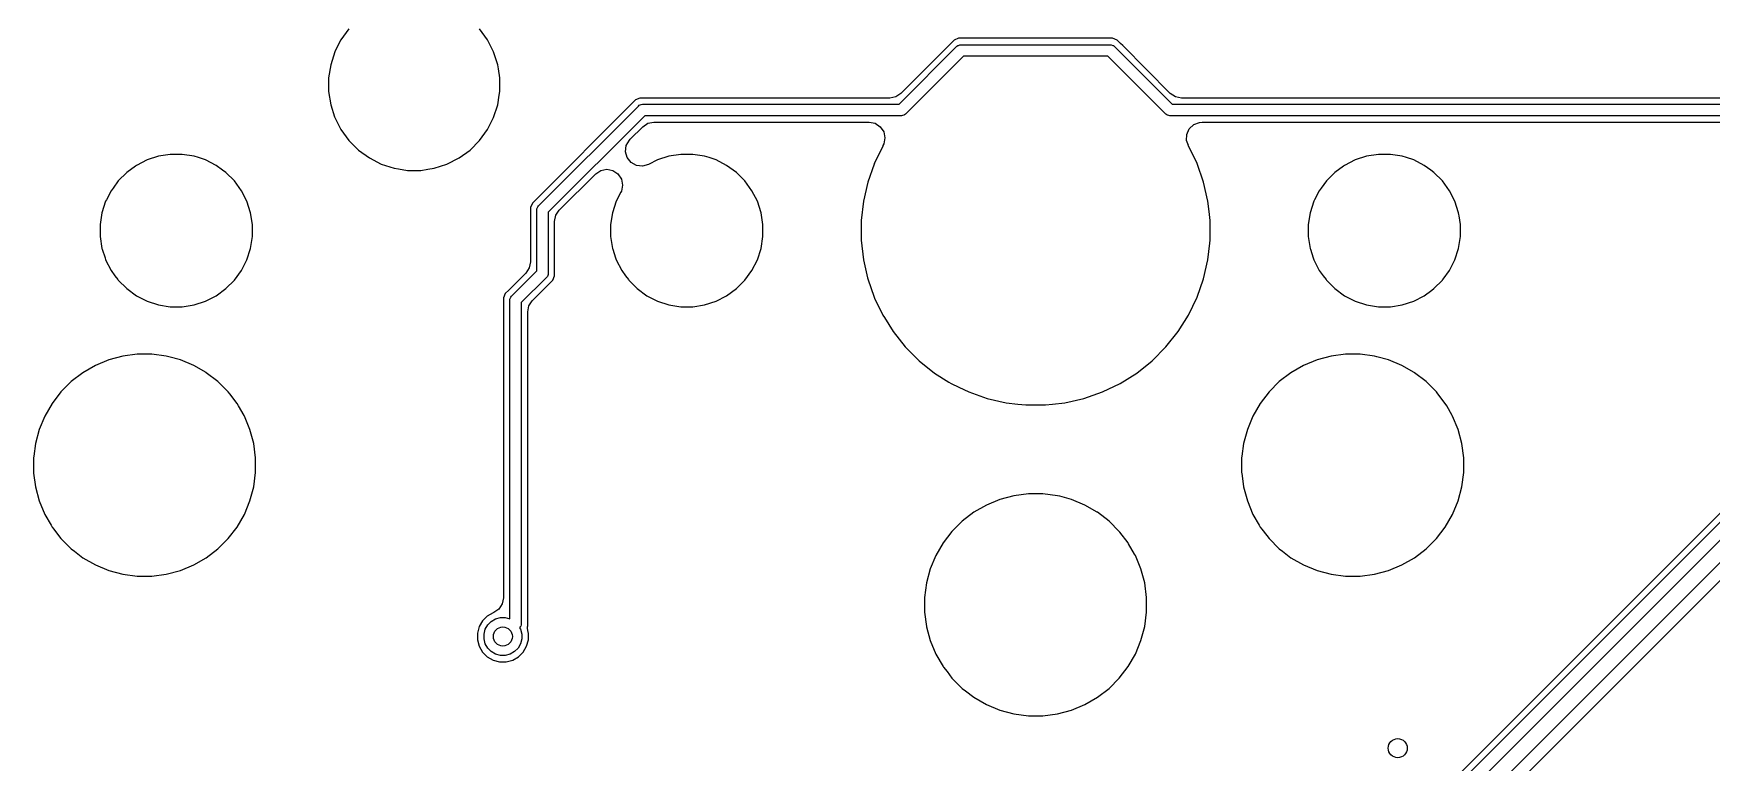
# Model space of a CAD drawing. Header units: inches. Extents: x 2.6 to 14.2, y -7.9 to -3.5.
# Drawn here: x 6.15 to 7.192, y -4.583 to -4.13 of the extents above; entities that cross this region are included whole.
import ezdxf

# ---------------------------------------------------------------- set-up
doc = ezdxf.new("R2010")
doc.units = ezdxf.units.IN
doc.header["$MEASUREMENT"] = 0
doc.layers.add('B.Cu', color=153, linetype='CONTINUOUS', true_color=0x4d7fc4)

msp = doc.modelspace()

# ---------------------------------------------------------------- linework, layer by layer
at = {"layer": 'B.Cu', "linetype": 'CONTINUOUS'}
for p, q in [((6.3409, -4.1341), (6.3374, -4.1411)), ((6.3459, -4.1274), (6.3409, -4.1341)), ((6.3409, -4.1341), (6.3409, -4.1341)), ((6.4319, -4.1341), (6.427, -4.1274)), ((6.4357, -4.1416), (6.4319, -4.1341)), ((6.7217, -4.1344), (6.6886, -4.1674)), ((6.7244, -4.1332), (6.7217, -4.1344)), ((6.7274, -4.1332), (6.7244, -4.1332)), ((6.7244, -4.1332), (6.7244, -4.1332)), ((6.82, -4.1332), (6.7274, -4.1332)), ((6.8228, -4.1344), (6.82, -4.1332)), ((6.82, -4.1332), (6.82, -4.1332)), ((6.8249, -4.1365), (6.8228, -4.1344)), ((6.8228, -4.1344), (6.8228, -4.1344)), ((6.8228, -4.1344), (6.8228, -4.1344)), ((6.3371, -4.1416), (6.3346, -4.1496)), ((6.3374, -4.1411), (6.3371, -4.1416)), ((6.4383, -4.1496), (6.4357, -4.1416)), ((6.6874, -4.1742), (6.7234, -4.1382)), ((6.7274, -4.1443), (6.6914, -4.1803)), ((6.7234, -4.1382), (6.7239, -4.1378)), ((6.7239, -4.1378), (6.7243, -4.1376)), ((6.7243, -4.1376), (6.7252, -4.1372)), ((6.7252, -4.1372), (6.7259, -4.1372)), ((6.7259, -4.1372), (6.8185, -4.1372)), ((6.8171, -4.1443), (6.7274, -4.1443)), ((6.8531, -4.1803), (6.8171, -4.1443)), ((6.8185, -4.1372), (6.8192, -4.1372)), ((6.8192, -4.1372), (6.8201, -4.1376)), ((6.8201, -4.1376), (6.8205, -4.1378)), ((6.8205, -4.1378), (6.821, -4.1382)), ((6.821, -4.1382), (6.857, -4.1742)), ((6.8263, -4.1378), (6.8249, -4.1365)), ((6.8249, -4.1365), (6.8249, -4.1365)), ((6.8558, -4.1674), (6.8263, -4.1378)), ((6.3346, -4.1496), (6.3332, -4.1578)), ((6.4387, -4.1521), (6.4383, -4.1496)), ((6.4396, -4.1578), (6.4387, -4.1521)), ((6.3332, -4.1578), (6.3332, -4.1662)), ((6.3332, -4.1662), (6.3346, -4.1745)), ((6.4392, -4.1685), (6.4396, -4.1662)), ((6.4396, -4.1662), (6.4396, -4.1578)), ((6.4396, -4.1578), (6.4396, -4.1578)), ((6.4396, -4.1662), (6.4396, -4.1662)), ((6.3346, -4.1745), (6.337, -4.182)), ((6.4357, -4.1824), (6.4383, -4.1745)), ((6.4383, -4.1745), (6.4392, -4.1685)), ((6.5217, -4.1735), (6.4619, -4.2334)), ((6.4636, -4.2372), (6.5256, -4.1753)), ((6.5238, -4.1714), (6.5217, -4.1735)), ((6.5217, -4.1735), (6.5217, -4.1735)), ((6.5217, -4.1735), (6.5217, -4.1735)), ((6.5266, -4.1703), (6.5238, -4.1714)), ((6.5256, -4.1753), (6.5261, -4.1748)), ((6.5261, -4.1748), (6.5268, -4.1745)), ((6.6817, -4.1703), (6.5266, -4.1703)), ((6.5268, -4.1745), (6.5274, -4.1743)), ((6.5274, -4.1743), (6.5281, -4.1742)), ((6.5281, -4.1742), (6.6874, -4.1742)), ((6.6854, -4.1695), (6.6817, -4.1703)), ((6.6886, -4.1674), (6.6854, -4.1695)), ((6.859, -4.1695), (6.8558, -4.1674)), ((6.857, -4.1742), (7.4141, -4.1742)), ((6.8627, -4.1703), (6.859, -4.1695)), ((7.4084, -4.1703), (6.8627, -4.1703)), ((6.337, -4.182), (6.3371, -4.1824)), ((6.3371, -4.1824), (6.3409, -4.1899)), ((6.4319, -4.1899), (6.4357, -4.1824)), ((6.5296, -4.1813), (6.4697, -4.2412)), ((6.5283, -4.1881), (6.5315, -4.186)), ((6.6889, -4.1813), (6.5296, -4.1813)), ((6.5315, -4.186), (6.5353, -4.1853)), ((6.5353, -4.1853), (6.6689, -4.1853)), ((6.6689, -4.1853), (6.6726, -4.186)), ((6.6726, -4.186), (6.6758, -4.1881)), ((6.6896, -4.1812), (6.6889, -4.1813)), ((6.6905, -4.1809), (6.6896, -4.1812)), ((6.6908, -4.1807), (6.6905, -4.1809)), ((6.6914, -4.1803), (6.6908, -4.1807)), ((6.8536, -4.1807), (6.8531, -4.1803)), ((6.854, -4.1809), (6.8536, -4.1807)), ((6.8549, -4.1812), (6.854, -4.1809)), ((6.8556, -4.1813), (6.8549, -4.1812)), ((7.4155, -4.1813), (6.8556, -4.1813)), ((6.8676, -4.1894), (6.8704, -4.1868)), ((6.8704, -4.1868), (6.8739, -4.1854)), ((6.8739, -4.1854), (6.8756, -4.1853)), ((6.8756, -4.1853), (7.417, -4.1853)), ((6.3409, -4.1899), (6.3459, -4.1966)), ((6.3459, -4.1966), (6.3518, -4.2026)), ((6.4211, -4.2026), (6.427, -4.1966)), ((6.427, -4.1966), (6.4319, -4.1899)), ((6.5181, -4.1998), (6.52, -4.1965)), ((6.52, -4.1965), (6.5205, -4.1959)), ((6.5205, -4.1959), (6.5283, -4.1881)), ((6.6758, -4.1881), (6.6779, -4.1913)), ((6.6779, -4.1913), (6.6787, -4.1951)), ((6.6787, -4.1951), (6.6779, -4.1988)), ((6.8659, -4.1967), (6.866, -4.1929)), ((6.8671, -4.1998), (6.8659, -4.1967)), ((6.866, -4.1929), (6.8676, -4.1894)), ((6.2277, -4.2064), (6.2206, -4.2087)), ((6.235, -4.2053), (6.2277, -4.2064)), ((6.2425, -4.2053), (6.235, -4.2053)), ((6.235, -4.2053), (6.235, -4.2053)), ((6.235, -4.2053), (6.235, -4.2053)), ((6.2498, -4.2064), (6.2425, -4.2053)), ((6.2425, -4.2053), (6.2425, -4.2053)), ((6.2425, -4.2053), (6.2425, -4.2053)), ((6.2525, -4.2073), (6.2498, -4.2064)), ((6.2498, -4.2064), (6.2498, -4.2064)), ((6.2498, -4.2064), (6.2498, -4.2064)), ((6.2569, -4.2087), (6.2525, -4.2073)), ((6.3518, -4.2026), (6.3586, -4.2075)), ((6.3586, -4.2075), (6.366, -4.2113)), ((6.4068, -4.2113), (6.4143, -4.2075)), ((6.4143, -4.2075), (6.4211, -4.2026)), ((6.5177, -4.2036), (6.5181, -4.1998)), ((6.5187, -4.2073), (6.5177, -4.2036)), ((6.5211, -4.2103), (6.5187, -4.2073)), ((6.5446, -4.2064), (6.5375, -4.2087)), ((6.552, -4.2053), (6.5446, -4.2064)), ((6.5594, -4.2053), (6.552, -4.2053)), ((6.552, -4.2053), (6.552, -4.2053)), ((6.552, -4.2053), (6.552, -4.2053)), ((6.5667, -4.2064), (6.5594, -4.2053)), ((6.5594, -4.2053), (6.5594, -4.2053)), ((6.5594, -4.2053), (6.5594, -4.2053)), ((6.5695, -4.2073), (6.5667, -4.2064)), ((6.5667, -4.2064), (6.5667, -4.2064)), ((6.5667, -4.2064), (6.5667, -4.2064)), ((6.5738, -4.2087), (6.5695, -4.2073)), ((6.6773, -4.2001), (6.6723, -4.2104)), ((6.6774, -4.1998), (6.6773, -4.2001)), ((6.6779, -4.1988), (6.6774, -4.1998)), ((6.6774, -4.1998), (6.6774, -4.1998)), ((6.6774, -4.1998), (6.6774, -4.1998)), ((6.6774, -4.1998), (6.6774, -4.1998)), ((6.6774, -4.1998), (6.6774, -4.1998)), ((6.8671, -4.2001), (6.867, -4.1998)), ((6.867, -4.1998), (6.867, -4.1998)), ((6.867, -4.1998), (6.867, -4.1998)), ((6.867, -4.1998), (6.867, -4.1998)), ((6.867, -4.1998), (6.8671, -4.1998)), ((6.8687, -4.2032), (6.8671, -4.2001)), ((6.8724, -4.211), (6.8687, -4.2032)), ((6.9777, -4.2064), (6.9706, -4.2087)), ((6.985, -4.2053), (6.9777, -4.2064)), ((6.9925, -4.2053), (6.985, -4.2053)), ((6.985, -4.2053), (6.985, -4.2053)), ((6.985, -4.2053), (6.985, -4.2053)), ((6.9998, -4.2064), (6.9925, -4.2053)), ((6.9925, -4.2053), (6.9925, -4.2053)), ((6.9925, -4.2053), (6.9925, -4.2053)), ((7.0025, -4.2073), (6.9998, -4.2064)), ((6.9998, -4.2064), (6.9998, -4.2064)), ((6.9998, -4.2064), (6.9998, -4.2064)), ((7.0069, -4.2087), (7.0025, -4.2073)), ((6.208, -4.2165), (6.2027, -4.2217)), ((6.2134, -4.2125), (6.208, -4.2165)), ((6.214, -4.2121), (6.2134, -4.2125)), ((6.2206, -4.2087), (6.214, -4.2121)), ((6.2206, -4.2087), (6.2206, -4.2087)), ((6.2206, -4.2087), (6.2206, -4.2087)), ((6.2635, -4.2121), (6.2569, -4.2087)), ((6.2569, -4.2087), (6.2569, -4.2087)), ((6.2569, -4.2087), (6.2569, -4.2087)), ((6.2675, -4.215), (6.2635, -4.2121)), ((6.2695, -4.2165), (6.2675, -4.215)), ((6.2748, -4.2217), (6.2695, -4.2165)), ((6.2695, -4.2165), (6.2695, -4.2165)), ((6.2695, -4.2165), (6.2695, -4.2165)), ((6.366, -4.2113), (6.374, -4.2139)), ((6.374, -4.2139), (6.3767, -4.2143)), ((6.3767, -4.2143), (6.3822, -4.2152)), ((6.3822, -4.2152), (6.3822, -4.2152)), ((6.3822, -4.2152), (6.3822, -4.2152)), ((6.3822, -4.2152), (6.3822, -4.2152)), ((6.3822, -4.2152), (6.3906, -4.2152)), ((6.3906, -4.2152), (6.3949, -4.2145)), ((6.3906, -4.2152), (6.3906, -4.2152)), ((6.3906, -4.2152), (6.3906, -4.2152)), ((6.3906, -4.2152), (6.3906, -4.2152)), ((6.3949, -4.2145), (6.3989, -4.2139)), ((6.3989, -4.2139), (6.4068, -4.2113)), ((6.4765, -4.24), (6.4991, -4.2174)), ((6.4991, -4.2174), (6.5023, -4.2152)), ((6.5023, -4.2152), (6.506, -4.2145)), ((6.506, -4.2145), (6.5098, -4.2152)), ((6.5098, -4.2152), (6.5129, -4.2174)), ((6.5129, -4.2174), (6.5151, -4.2206)), ((6.5244, -4.2122), (6.5211, -4.2103)), ((6.5282, -4.2126), (6.5244, -4.2122)), ((6.5319, -4.2116), (6.5282, -4.2126)), ((6.5375, -4.2087), (6.5319, -4.2116)), ((6.5375, -4.2087), (6.5375, -4.2087)), ((6.5804, -4.2121), (6.5738, -4.2087)), ((6.5738, -4.2087), (6.5738, -4.2087)), ((6.5738, -4.2087), (6.5738, -4.2087)), ((6.5844, -4.215), (6.5804, -4.2121)), ((6.5865, -4.2165), (6.5844, -4.215)), ((6.5917, -4.2217), (6.5865, -4.2165)), ((6.5865, -4.2165), (6.5865, -4.2165)), ((6.5865, -4.2165), (6.5865, -4.2165)), ((6.6719, -4.2114), (6.668, -4.2225)), ((6.672, -4.211), (6.6719, -4.2114)), ((6.6723, -4.2104), (6.672, -4.211)), ((6.8764, -4.2225), (6.8724, -4.211)), ((6.958, -4.2165), (6.9527, -4.2217)), ((6.9634, -4.2125), (6.958, -4.2165)), ((6.964, -4.2121), (6.9634, -4.2125)), ((6.9706, -4.2087), (6.964, -4.2121)), ((6.9706, -4.2087), (6.9706, -4.2087)), ((6.9706, -4.2087), (6.9706, -4.2087)), ((7.0135, -4.2121), (7.0069, -4.2087)), ((7.0069, -4.2087), (7.0069, -4.2087)), ((7.0069, -4.2087), (7.0069, -4.2087)), ((7.0175, -4.215), (7.0135, -4.2121)), ((7.0195, -4.2165), (7.0175, -4.215)), ((7.0248, -4.2217), (7.0195, -4.2165)), ((7.0195, -4.2165), (7.0195, -4.2165)), ((7.0195, -4.2165), (7.0195, -4.2165)), ((6.1983, -4.2278), (6.1954, -4.2335)), ((6.1995, -4.2262), (6.1983, -4.2278)), ((6.2027, -4.2217), (6.1995, -4.2262)), ((6.2792, -4.2278), (6.2748, -4.2217)), ((6.2825, -4.2344), (6.2792, -4.2278)), ((6.5147, -4.2288), (6.5119, -4.2344)), ((6.5151, -4.2281), (6.5147, -4.2288)), ((6.5151, -4.2206), (6.5158, -4.2243)), ((6.5158, -4.2243), (6.5151, -4.2281)), ((6.5961, -4.2278), (6.5917, -4.2217)), ((6.5995, -4.2344), (6.5961, -4.2278)), ((6.668, -4.2225), (6.6653, -4.2344)), ((6.8791, -4.2344), (6.8764, -4.2225)), ((6.9483, -4.2278), (6.9454, -4.2335)), ((6.9495, -4.2262), (6.9483, -4.2278)), ((6.9527, -4.2217), (6.9495, -4.2262)), ((7.0292, -4.2278), (7.0248, -4.2217)), ((7.0325, -4.2344), (7.0292, -4.2278)), ((6.1949, -4.2344), (6.1926, -4.2415)), ((6.1954, -4.2335), (6.1949, -4.2344)), ((6.2848, -4.2415), (6.2825, -4.2344)), ((6.4598, -4.2355), (6.4586, -4.2382)), ((6.4586, -4.2382), (6.4586, -4.2719)), ((6.4619, -4.2334), (6.4598, -4.2355)), ((6.4619, -4.2334), (6.4619, -4.2334)), ((6.4619, -4.2334), (6.4619, -4.2334)), ((6.4626, -4.239), (6.4632, -4.2378)), ((6.4626, -4.2397), (6.4626, -4.239)), ((6.4632, -4.2378), (6.4636, -4.2372)), ((6.4632, -4.2378), (6.4632, -4.2378)), ((6.5119, -4.2344), (6.5096, -4.2415)), ((6.5119, -4.2344), (6.5119, -4.2344)), ((6.6018, -4.2415), (6.5995, -4.2344)), ((6.6653, -4.2344), (6.6639, -4.2464)), ((6.8799, -4.2408), (6.8791, -4.2344)), ((6.9449, -4.2344), (6.9426, -4.2415)), ((6.9454, -4.2335), (6.9449, -4.2344)), ((7.0348, -4.2415), (7.0325, -4.2344)), ((6.1926, -4.2415), (6.1915, -4.2488)), ((6.1915, -4.2488), (6.1915, -4.2488)), ((6.1915, -4.2488), (6.1915, -4.2562)), ((6.286, -4.2488), (6.2848, -4.2415)), ((6.286, -4.2562), (6.286, -4.2488)), ((6.4626, -4.2776), (6.4626, -4.2397)), ((6.4697, -4.2412), (6.4697, -4.2791)), ((6.4736, -4.2469), (6.4744, -4.2431)), ((6.4736, -4.2806), (6.4736, -4.2469)), ((6.4744, -4.2431), (6.4765, -4.24)), ((6.5096, -4.2415), (6.5084, -4.2488)), ((6.5084, -4.2488), (6.5084, -4.2488)), ((6.5084, -4.2488), (6.5084, -4.2562)), ((6.6029, -4.2488), (6.6018, -4.2415)), ((6.6029, -4.2562), (6.6029, -4.2488)), ((6.6639, -4.2464), (6.6639, -4.2586)), ((6.8805, -4.2464), (6.8799, -4.2408)), ((6.8805, -4.2488), (6.8805, -4.2464)), ((6.8805, -4.2464), (6.8805, -4.2464)), ((6.8805, -4.2586), (6.8805, -4.2488)), ((6.9426, -4.2415), (6.9415, -4.2488)), ((6.9415, -4.2488), (6.9415, -4.2488)), ((6.9415, -4.2488), (6.9415, -4.2562)), ((7.035, -4.2426), (7.0348, -4.2415)), ((7.0348, -4.2415), (7.0348, -4.2415)), ((7.0352, -4.2435), (7.035, -4.2426)), ((7.036, -4.2488), (7.0352, -4.2435)), ((7.0352, -4.2435), (7.0352, -4.2435)), ((7.036, -4.2562), (7.036, -4.2488)), ((6.1915, -4.2562), (6.1915, -4.2562)), ((6.1915, -4.2562), (6.1926, -4.2636)), ((6.2848, -4.2636), (6.286, -4.2562)), ((6.5084, -4.2562), (6.5084, -4.2562)), ((6.5084, -4.2562), (6.5096, -4.2636)), ((6.6018, -4.2636), (6.6029, -4.2562)), ((6.6639, -4.2586), (6.6653, -4.2707)), ((6.8803, -4.2604), (6.8805, -4.2586)), ((6.8805, -4.2586), (6.8805, -4.2586)), ((6.9415, -4.2562), (6.9415, -4.2562)), ((6.9415, -4.2562), (6.9426, -4.2636)), ((7.0348, -4.2636), (7.036, -4.2562)), ((6.1926, -4.2636), (6.1926, -4.2636)), ((6.1926, -4.2636), (6.1928, -4.2642)), ((6.1928, -4.2642), (6.1945, -4.2694)), ((6.1945, -4.2694), (6.1949, -4.2707)), ((6.2825, -4.2707), (6.2848, -4.2636)), ((6.5096, -4.2636), (6.5096, -4.2636)), ((6.5096, -4.2636), (6.5098, -4.2642)), ((6.5098, -4.2642), (6.5115, -4.2694)), ((6.5115, -4.2694), (6.5119, -4.2707)), ((6.5995, -4.2707), (6.6018, -4.2636)), ((6.8791, -4.2707), (6.8803, -4.2604)), ((6.9426, -4.2636), (6.9426, -4.2636)), ((6.9426, -4.2636), (6.9428, -4.2642)), ((6.9428, -4.2642), (6.9445, -4.2694)), ((6.9445, -4.2694), (6.9449, -4.2707)), ((7.0325, -4.2707), (7.0348, -4.2636)), ((6.1949, -4.2707), (6.1983, -4.2773)), ((6.1983, -4.2773), (6.2007, -4.2806)), ((6.2007, -4.2806), (6.2025, -4.283)), ((6.2748, -4.2833), (6.2792, -4.2773)), ((6.2792, -4.2773), (6.2825, -4.2707)), ((6.4557, -4.2789), (6.4451, -4.2895)), ((6.4469, -4.2933), (6.4626, -4.2776)), ((6.4579, -4.2757), (6.4557, -4.2789)), ((6.4586, -4.2719), (6.4579, -4.2757)), ((6.4693, -4.2804), (6.4691, -4.2811)), ((6.4696, -4.2798), (6.4693, -4.2804)), ((6.4697, -4.2791), (6.4696, -4.2798)), ((6.4725, -4.2834), (6.4736, -4.2806)), ((6.5119, -4.2707), (6.5153, -4.2773)), ((6.5153, -4.2773), (6.5176, -4.2806)), ((6.5176, -4.2806), (6.5194, -4.283)), ((6.5917, -4.2833), (6.5961, -4.2773)), ((6.5961, -4.2773), (6.5995, -4.2707)), ((6.6653, -4.2707), (6.6679, -4.282)), ((6.8764, -4.2826), (6.8791, -4.2707)), ((6.9449, -4.2707), (6.9483, -4.2773)), ((6.9483, -4.2773), (6.9507, -4.2806)), ((6.9507, -4.2806), (6.9525, -4.283)), ((7.0252, -4.2828), (7.0292, -4.2773)), ((7.0292, -4.2773), (7.0325, -4.2707)), ((6.2025, -4.283), (6.2027, -4.2833)), ((6.2027, -4.2833), (6.208, -4.2886)), ((6.208, -4.2886), (6.214, -4.293)), ((6.2635, -4.293), (6.2695, -4.2886)), ((6.2695, -4.2886), (6.2748, -4.2833)), ((6.4451, -4.2895), (6.443, -4.2916)), ((6.4451, -4.2895), (6.4451, -4.2895)), ((6.4451, -4.2895), (6.4451, -4.2895)), ((6.4686, -4.2816), (6.4529, -4.2973)), ((6.4597, -4.2961), (6.4704, -4.2855)), ((6.4691, -4.2811), (6.4686, -4.2816)), ((6.4704, -4.2855), (6.4725, -4.2834)), ((6.4704, -4.2855), (6.4704, -4.2855)), ((6.5194, -4.283), (6.5196, -4.2833)), ((6.5196, -4.2833), (6.5249, -4.2886)), ((6.5249, -4.2886), (6.5309, -4.293)), ((6.5804, -4.293), (6.5865, -4.2886)), ((6.5865, -4.2886), (6.5917, -4.2833)), ((6.6679, -4.282), (6.668, -4.2826)), ((6.668, -4.2826), (6.672, -4.294)), ((6.8724, -4.294), (6.8764, -4.2826)), ((6.9525, -4.283), (6.9527, -4.2833)), ((6.9527, -4.2833), (6.958, -4.2886)), ((6.958, -4.2886), (6.964, -4.293)), ((7.0135, -4.293), (7.0181, -4.2896)), ((7.0181, -4.2896), (7.0195, -4.2886)), ((7.0195, -4.2886), (7.0248, -4.2833)), ((7.0248, -4.2833), (7.0249, -4.2832)), ((7.0248, -4.2833), (7.0248, -4.2833)), ((7.0248, -4.2833), (7.0248, -4.2833)), ((7.0248, -4.2833), (7.0248, -4.2833)), ((7.0249, -4.2832), (7.0252, -4.2828)), ((7.0249, -4.2832), (7.0249, -4.2832)), ((6.214, -4.293), (6.2206, -4.2963)), ((6.2206, -4.2963), (6.2277, -4.2986)), ((6.2277, -4.2986), (6.235, -4.2998)), ((6.235, -4.2998), (6.235, -4.2998)), ((6.235, -4.2998), (6.2425, -4.2998)), ((6.2425, -4.2998), (6.2498, -4.2986)), ((6.2425, -4.2998), (6.2425, -4.2998)), ((6.2498, -4.2986), (6.2569, -4.2963)), ((6.2569, -4.2963), (6.2635, -4.293)), ((6.443, -4.2916), (6.4419, -4.2943)), ((6.4419, -4.2943), (6.4419, -4.4806)), ((6.4458, -4.2958), (6.4459, -4.2951)), ((6.4458, -4.4935), (6.4458, -4.2958)), ((6.4459, -4.2951), (6.4464, -4.2939)), ((6.4464, -4.2939), (6.4469, -4.2933)), ((6.4464, -4.2939), (6.4464, -4.2939)), ((6.4529, -4.2973), (6.4529, -4.4966)), ((6.4569, -4.303), (6.4576, -4.2993)), ((6.4576, -4.2993), (6.4597, -4.2961)), ((6.5309, -4.293), (6.5375, -4.2963)), ((6.5375, -4.2963), (6.5446, -4.2986)), ((6.5446, -4.2986), (6.552, -4.2998)), ((6.552, -4.2998), (6.552, -4.2998)), ((6.552, -4.2998), (6.5594, -4.2998)), ((6.5594, -4.2998), (6.5667, -4.2986)), ((6.5594, -4.2998), (6.5594, -4.2998)), ((6.5667, -4.2986), (6.5738, -4.2963)), ((6.5738, -4.2963), (6.5804, -4.293)), ((6.672, -4.294), (6.6722, -4.2945)), ((6.6722, -4.2945), (6.6773, -4.305)), ((6.8671, -4.305), (6.8724, -4.294)), ((6.964, -4.293), (6.9706, -4.2963)), ((6.9706, -4.2963), (6.9777, -4.2986)), ((6.9777, -4.2986), (6.985, -4.2998)), ((6.985, -4.2998), (6.985, -4.2998)), ((6.985, -4.2998), (6.9925, -4.2998)), ((6.9925, -4.2998), (6.9998, -4.2986)), ((6.9925, -4.2998), (6.9925, -4.2998)), ((6.9998, -4.2986), (7.0069, -4.2963)), ((7.0069, -4.2963), (7.0135, -4.293)), ((6.4569, -4.3937), (6.4569, -4.303)), ((6.6773, -4.305), (6.6783, -4.3065)), ((6.6783, -4.3065), (6.6838, -4.3153)), ((6.8607, -4.3153), (6.8671, -4.305)), ((6.6838, -4.3153), (6.6913, -4.3248)), ((6.8531, -4.3248), (6.8607, -4.3153)), ((6.1969, -4.3328), (6.1885, -4.3363)), ((6.2056, -4.3305), (6.1969, -4.3328)), ((6.2145, -4.3293), (6.2056, -4.3305)), ((6.2236, -4.3293), (6.2145, -4.3293)), ((6.2325, -4.3305), (6.2236, -4.3293)), ((6.2341, -4.3309), (6.2325, -4.3305)), ((6.2325, -4.3305), (6.2325, -4.3305)), ((6.2325, -4.3305), (6.2325, -4.3305)), ((6.2413, -4.3328), (6.2341, -4.3309)), ((6.2496, -4.3363), (6.2413, -4.3328)), ((6.6913, -4.3248), (6.6999, -4.3334)), ((6.8445, -4.3334), (6.8531, -4.3248)), ((6.9469, -4.3328), (6.9385, -4.3363)), ((6.9556, -4.3305), (6.9469, -4.3328)), ((6.9645, -4.3293), (6.9556, -4.3305)), ((6.9736, -4.3293), (6.9645, -4.3293)), ((6.9825, -4.3305), (6.9736, -4.3293)), ((6.9841, -4.3309), (6.9825, -4.3305)), ((6.9825, -4.3305), (6.9825, -4.3305)), ((6.9825, -4.3305), (6.9825, -4.3305)), ((6.9913, -4.3328), (6.9841, -4.3309)), ((6.9996, -4.3363), (6.9913, -4.3328)), ((6.1807, -4.3408), (6.1735, -4.3463)), ((6.1885, -4.3363), (6.1807, -4.3408)), ((6.1807, -4.3408), (6.1807, -4.3408)), ((6.1885, -4.3363), (6.1885, -4.3363)), ((6.2573, -4.3407), (6.2496, -4.3363)), ((6.2496, -4.3363), (6.2496, -4.3363)), ((6.2574, -4.3408), (6.2573, -4.3407)), ((6.2646, -4.3463), (6.2574, -4.3408)), ((6.2574, -4.3408), (6.2574, -4.3408)), ((6.2574, -4.3408), (6.2574, -4.3408)), ((6.6999, -4.3334), (6.7095, -4.341)), ((6.7095, -4.341), (6.7184, -4.3466)), ((6.8247, -4.3475), (6.835, -4.341)), ((6.835, -4.341), (6.8445, -4.3334)), ((6.9307, -4.3408), (6.9235, -4.3463)), ((6.9385, -4.3363), (6.9307, -4.3408)), ((6.9307, -4.3408), (6.9307, -4.3408)), ((6.9385, -4.3363), (6.9385, -4.3363)), ((7.0073, -4.3407), (6.9996, -4.3363)), ((6.9996, -4.3363), (6.9996, -4.3363)), ((7.0074, -4.3408), (7.0073, -4.3407)), ((7.0146, -4.3463), (7.0074, -4.3408)), ((7.0074, -4.3408), (7.0074, -4.3408)), ((7.0074, -4.3408), (7.0074, -4.3408)), ((6.1671, -4.3527), (6.1616, -4.3598)), ((6.1735, -4.3463), (6.1671, -4.3527)), ((6.271, -4.3527), (6.2646, -4.3463)), ((6.2646, -4.3463), (6.2646, -4.3463)), ((6.2646, -4.3463), (6.2646, -4.3463)), ((6.2719, -4.3539), (6.271, -4.3527)), ((6.271, -4.3527), (6.271, -4.3527)), ((6.271, -4.3527), (6.271, -4.3527)), ((6.2765, -4.3598), (6.2719, -4.3539)), ((6.7184, -4.3466), (6.7198, -4.3475)), ((6.7198, -4.3475), (6.7245, -4.3498)), ((6.7245, -4.3498), (6.7307, -4.3527)), ((6.7307, -4.3527), (6.7422, -4.3567)), ((6.8022, -4.3567), (6.8137, -4.3527)), ((6.8137, -4.3527), (6.8247, -4.3475)), ((6.9171, -4.3527), (6.9116, -4.3598)), ((6.9235, -4.3463), (6.9171, -4.3527)), ((7.021, -4.3527), (7.0146, -4.3463)), ((7.0146, -4.3463), (7.0146, -4.3463)), ((7.0146, -4.3463), (7.0146, -4.3463)), ((7.0219, -4.3539), (7.021, -4.3527)), ((7.021, -4.3527), (7.021, -4.3527)), ((7.021, -4.3527), (7.021, -4.3527)), ((7.0265, -4.3598), (7.0219, -4.3539)), ((6.1616, -4.3598), (6.1571, -4.3677)), ((6.1616, -4.3598), (6.1616, -4.3598)), ((6.2774, -4.3614), (6.2765, -4.3598)), ((6.2808, -4.3674), (6.2774, -4.3614)), ((6.7422, -4.3567), (6.754, -4.3595)), ((6.754, -4.3595), (6.7611, -4.3603)), ((6.7611, -4.3603), (6.7661, -4.3608)), ((6.7661, -4.3608), (6.7661, -4.3608)), ((6.7661, -4.3608), (6.7783, -4.3608)), ((6.7783, -4.3608), (6.7827, -4.3603)), ((6.7783, -4.3608), (6.7783, -4.3608)), ((6.7827, -4.3603), (6.7904, -4.3595)), ((6.7904, -4.3595), (6.8022, -4.3567)), ((6.9116, -4.3598), (6.9071, -4.3677)), ((6.9116, -4.3598), (6.9116, -4.3598)), ((7.0274, -4.3614), (7.0265, -4.3598)), ((7.0308, -4.3674), (7.0274, -4.3614)), ((6.1571, -4.3677), (6.1537, -4.376)), ((6.1571, -4.3677), (6.1571, -4.3677)), ((6.281, -4.3677), (6.2808, -4.3674)), ((6.2845, -4.376), (6.281, -4.3677)), ((6.9071, -4.3677), (6.9037, -4.376)), ((6.9071, -4.3677), (6.9071, -4.3677)), ((7.031, -4.3677), (7.0308, -4.3674)), ((7.0345, -4.376), (7.031, -4.3677)), ((6.1513, -4.3847), (6.1503, -4.3926)), ((6.1537, -4.376), (6.1513, -4.3847)), ((6.2868, -4.3847), (6.2845, -4.376)), ((6.288, -4.3937), (6.2868, -4.3847)), ((6.9013, -4.3847), (6.9003, -4.3926)), ((6.9037, -4.376), (6.9013, -4.3847)), ((7.0368, -4.3847), (7.0345, -4.376)), ((7.038, -4.3937), (7.0368, -4.3847)), ((6.1503, -4.3926), (6.1501, -4.3937)), ((6.1501, -4.3937), (6.1501, -4.4027)), ((6.288, -4.4027), (6.288, -4.3937)), ((6.4569, -4.4803), (6.4569, -4.3937)), ((6.9003, -4.3926), (6.9001, -4.3937)), ((6.9001, -4.3937), (6.9001, -4.4027)), ((7.038, -4.4027), (7.038, -4.3937)), ((6.1501, -4.4027), (6.1502, -4.4031)), ((6.1502, -4.4031), (6.1513, -4.4117)), ((6.2868, -4.4117), (6.288, -4.4027)), ((6.9001, -4.4027), (6.9002, -4.4031)), ((6.9002, -4.4031), (6.9013, -4.4117)), ((7.0346, -4.5961), (7.2264, -4.4043)), ((7.0368, -4.4117), (7.038, -4.4027)), ((7.2247, -4.4004), (7.1286, -4.4965)), ((6.1513, -4.4117), (6.1537, -4.4204)), ((6.2845, -4.4204), (6.2868, -4.4117)), ((6.7677, -4.4159), (6.7587, -4.4171)), ((6.7767, -4.4159), (6.7677, -4.4159)), ((6.7857, -4.4171), (6.7767, -4.4159)), ((6.9013, -4.4117), (6.9037, -4.4204)), ((7.0345, -4.4204), (7.0368, -4.4117)), ((7.2308, -4.411), (7.0413, -4.6005)), ((6.1537, -4.4204), (6.1571, -4.4287)), ((6.281, -4.4287), (6.2845, -4.4204)), ((6.7417, -4.4229), (6.7338, -4.4274)), ((6.75, -4.4194), (6.7417, -4.4229)), ((6.7417, -4.4229), (6.7417, -4.4229)), ((6.7587, -4.4171), (6.75, -4.4194)), ((6.7873, -4.4175), (6.7857, -4.4171)), ((6.7857, -4.4171), (6.7857, -4.4171)), ((6.7857, -4.4171), (6.7857, -4.4171)), ((6.7944, -4.4194), (6.7873, -4.4175)), ((6.8028, -4.4229), (6.7944, -4.4194)), ((6.8105, -4.4273), (6.8028, -4.4229)), ((6.8028, -4.4229), (6.8028, -4.4229)), ((6.9037, -4.4204), (6.9071, -4.4287)), ((7.031, -4.4287), (7.0345, -4.4204)), ((7.0523, -4.6034), (7.2337, -4.422)), ((6.1571, -4.4287), (6.1571, -4.4287)), ((6.1571, -4.4287), (6.161, -4.4355)), ((6.161, -4.4355), (6.1616, -4.4366)), ((6.1616, -4.4366), (6.1627, -4.4379)), ((6.271, -4.4437), (6.2765, -4.4366)), ((6.2765, -4.4366), (6.281, -4.4287)), ((6.7267, -4.4329), (6.7203, -4.4393)), ((6.7338, -4.4274), (6.7267, -4.4329)), ((6.7338, -4.4274), (6.7338, -4.4274)), ((6.8106, -4.4274), (6.8105, -4.4273)), ((6.8178, -4.4329), (6.8106, -4.4274)), ((6.8106, -4.4274), (6.8106, -4.4274)), ((6.8106, -4.4274), (6.8106, -4.4274)), ((6.8241, -4.4393), (6.8178, -4.4329)), ((6.8178, -4.4329), (6.8178, -4.4329)), ((6.8178, -4.4329), (6.8178, -4.4329)), ((6.9071, -4.4287), (6.9071, -4.4287)), ((6.9071, -4.4287), (6.911, -4.4355)), ((6.911, -4.4355), (6.9116, -4.4366)), ((6.9116, -4.4366), (6.9127, -4.4379)), ((7.021, -4.4437), (7.0265, -4.4366)), ((7.0265, -4.4366), (7.031, -4.4287)), ((7.2381, -4.4287), (7.059, -4.6078)), ((6.1627, -4.4379), (6.1657, -4.4419)), ((6.1657, -4.4419), (6.1671, -4.4437)), ((6.1671, -4.4437), (6.1735, -4.4501)), ((6.2646, -4.4501), (6.271, -4.4437)), ((6.7148, -4.4464), (6.7103, -4.4543)), ((6.7203, -4.4393), (6.7148, -4.4464)), ((6.7148, -4.4464), (6.7148, -4.4464)), ((6.8245, -4.4397), (6.8241, -4.4393)), ((6.8241, -4.4393), (6.8241, -4.4393)), ((6.8241, -4.4393), (6.8241, -4.4393)), ((6.8296, -4.4464), (6.8245, -4.4397)), ((6.8299, -4.4469), (6.8296, -4.4464)), ((6.8336, -4.4534), (6.8299, -4.4469)), ((6.9127, -4.4379), (6.9157, -4.4419)), ((6.9157, -4.4419), (6.9171, -4.4437)), ((6.9171, -4.4437), (6.9235, -4.4501)), ((7.0146, -4.4501), (7.021, -4.4437)), ((6.1735, -4.4501), (6.1735, -4.4501)), ((6.1735, -4.4501), (6.1735, -4.4501)), ((6.1735, -4.4501), (6.1755, -4.4516)), ((6.1755, -4.4516), (6.1807, -4.4556)), ((6.1807, -4.4556), (6.1807, -4.4556)), ((6.1807, -4.4556), (6.1885, -4.4601)), ((6.2496, -4.4601), (6.2574, -4.4556)), ((6.2574, -4.4556), (6.2646, -4.4501)), ((6.7103, -4.4543), (6.7068, -4.4626)), ((6.7103, -4.4543), (6.7103, -4.4543)), ((6.8342, -4.4543), (6.8336, -4.4534)), ((6.8376, -4.4626), (6.8342, -4.4543)), ((6.9235, -4.4501), (6.9235, -4.4501)), ((6.9235, -4.4501), (6.9235, -4.4501)), ((6.9235, -4.4501), (6.9255, -4.4516)), ((6.9255, -4.4516), (6.9307, -4.4556)), ((6.9307, -4.4556), (6.9307, -4.4556)), ((6.9307, -4.4556), (6.9385, -4.4601)), ((6.9996, -4.4601), (7.0074, -4.4556)), ((7.0074, -4.4556), (7.0146, -4.4501)), ((6.1885, -4.4601), (6.1885, -4.4601)), ((6.1885, -4.4601), (6.1885, -4.4601)), ((6.1885, -4.4601), (6.1969, -4.4636)), ((6.1969, -4.4636), (6.2056, -4.4659)), ((6.2056, -4.4659), (6.2145, -4.4671)), ((6.2145, -4.4671), (6.2236, -4.4671)), ((6.2236, -4.4671), (6.2325, -4.4659)), ((6.2325, -4.4659), (6.2413, -4.4636)), ((6.2413, -4.4636), (6.2496, -4.4601)), ((6.7068, -4.4626), (6.7045, -4.4713)), ((6.84, -4.4713), (6.8376, -4.4626)), ((6.9385, -4.4601), (6.9385, -4.4601)), ((6.9385, -4.4601), (6.9385, -4.4601)), ((6.9385, -4.4601), (6.9469, -4.4636)), ((6.9469, -4.4636), (6.9556, -4.4659)), ((6.9556, -4.4659), (6.9645, -4.4671)), ((6.9645, -4.4671), (6.9736, -4.4671)), ((6.9736, -4.4671), (6.9825, -4.4659)), ((6.9825, -4.4659), (6.9913, -4.4636)), ((6.9913, -4.4636), (6.9996, -4.4601)), ((6.7045, -4.4713), (6.7033, -4.4803)), ((6.8411, -4.4803), (6.84, -4.4713)), ((6.439, -4.4875), (6.4358, -4.4896)), ((6.4411, -4.4843), (6.439, -4.4875)), ((6.4419, -4.4806), (6.4411, -4.4843)), ((6.4569, -4.4981), (6.4569, -4.4803)), ((6.7033, -4.4803), (6.7033, -4.4893)), ((6.8411, -4.4893), (6.8411, -4.4803)), ((6.4268, -4.4984), (6.4257, -4.5024)), ((6.4289, -4.4948), (6.4268, -4.4984)), ((6.4318, -4.4919), (6.4289, -4.4948)), ((6.4306, -4.5), (6.4321, -4.4973)), ((6.4354, -4.4898), (6.4318, -4.4919)), ((6.4321, -4.4973), (6.4343, -4.4951)), ((6.4343, -4.4951), (6.437, -4.4936)), ((6.4358, -4.4896), (6.4354, -4.4898)), ((6.437, -4.4936), (6.44, -4.4928)), ((6.44, -4.4928), (6.443, -4.4928)), ((6.443, -4.4928), (6.4458, -4.4935)), ((6.4523, -4.4986), (6.4519, -4.4991)), ((6.4519, -4.4991), (6.4524, -4.5)), ((6.4526, -4.498), (6.4523, -4.4986)), ((6.4529, -4.4973), (6.4526, -4.498)), ((6.4529, -4.4966), (6.4529, -4.4973)), ((6.4568, -4.4983), (6.4569, -4.4981)), ((6.4568, -4.4994), (6.4568, -4.4983)), ((6.4571, -4.502), (6.4568, -4.4994)), ((6.7033, -4.4893), (6.7045, -4.4983)), ((6.7045, -4.4983), (6.7045, -4.4983)), ((6.7045, -4.4983), (6.7045, -4.4983)), ((6.7045, -4.4983), (6.7045, -4.4986)), ((6.7045, -4.4986), (6.7068, -4.507)), ((6.8376, -4.507), (6.84, -4.4983)), ((6.84, -4.4983), (6.8411, -4.4893)), ((7.1286, -4.4965), (7.0329, -4.5922)), ((6.4257, -4.5024), (6.4257, -4.5066)), ((6.4257, -4.5066), (6.4268, -4.5106)), ((6.4298, -4.503), (6.4306, -4.5)), ((6.4298, -4.506), (6.4298, -4.503)), ((6.4306, -4.509), (6.4298, -4.506)), ((6.4321, -4.5117), (6.4306, -4.509)), ((6.4524, -4.509), (6.4509, -4.5117)), ((6.4524, -4.5), (6.4532, -4.503)), ((6.4532, -4.506), (6.4524, -4.509)), ((6.4532, -4.503), (6.4532, -4.506)), ((6.4562, -4.5106), (6.4573, -4.5066)), ((6.4573, -4.5024), (6.4571, -4.502)), ((6.4573, -4.5066), (6.4573, -4.5024)), ((6.7068, -4.507), (6.7103, -4.5154)), ((6.8342, -4.5154), (6.8376, -4.507)), ((6.4268, -4.5106), (6.4268, -4.5106)), ((6.4268, -4.5106), (6.4289, -4.5142)), ((6.4289, -4.5142), (6.4318, -4.5171)), ((6.4318, -4.5171), (6.4354, -4.5192)), ((6.4343, -4.5139), (6.4321, -4.5117)), ((6.437, -4.5154), (6.4343, -4.5139)), ((6.4354, -4.5192), (6.4394, -4.5203)), ((6.44, -4.5162), (6.437, -4.5154)), ((6.4394, -4.5203), (6.4436, -4.5203)), ((6.443, -4.5162), (6.44, -4.5162)), ((6.446, -4.5154), (6.443, -4.5162)), ((6.4436, -4.5203), (6.4476, -4.5192)), ((6.4487, -4.5139), (6.446, -4.5154)), ((6.4476, -4.5192), (6.4512, -4.5171)), ((6.4509, -4.5117), (6.4487, -4.5139)), ((6.4512, -4.5171), (6.4541, -4.5142)), ((6.4541, -4.5142), (6.4562, -4.5106)), ((6.7103, -4.5154), (6.7103, -4.5154)), ((6.7103, -4.5154), (6.7148, -4.5232)), ((6.8296, -4.5232), (6.8342, -4.5154)), ((6.7148, -4.5232), (6.7148, -4.5232)), ((6.7148, -4.5232), (6.7151, -4.5236)), ((6.7151, -4.5236), (6.7172, -4.5263)), ((6.7172, -4.5263), (6.7203, -4.5303)), ((6.7203, -4.5303), (6.7267, -4.5367)), ((6.8178, -4.5367), (6.8241, -4.5303)), ((6.8241, -4.5303), (6.8296, -4.5232)), ((6.7267, -4.5367), (6.7267, -4.5367)), ((6.7267, -4.5367), (6.7267, -4.5367)), ((6.7267, -4.5367), (6.7287, -4.5383)), ((6.7287, -4.5383), (6.7338, -4.5422)), ((6.8106, -4.5422), (6.8178, -4.5367)), ((6.7338, -4.5422), (6.7338, -4.5422)), ((6.7338, -4.5422), (6.7417, -4.5468)), ((6.7417, -4.5468), (6.7417, -4.5468)), ((6.7417, -4.5468), (6.7417, -4.5468)), ((6.7417, -4.5468), (6.75, -4.5502)), ((6.75, -4.5502), (6.7587, -4.5525)), ((6.7857, -4.5525), (6.7944, -4.5502)), ((6.7944, -4.5502), (6.8028, -4.5468)), ((6.8028, -4.5468), (6.8106, -4.5422)), ((6.7587, -4.5525), (6.7677, -4.5537)), ((6.7677, -4.5537), (6.7767, -4.5537)), ((6.7767, -4.5537), (6.7857, -4.5525))]:
    msp.add_line(p, q, dxfattribs=at)
at = {"layer": 'B.Cu'}
for centre in [(6.4415, -4.5045), (6.997, -4.5738)]:
    msp.add_circle(centre, 0.00591, dxfattribs=at)

doc.saveas('drawing.dxf')
